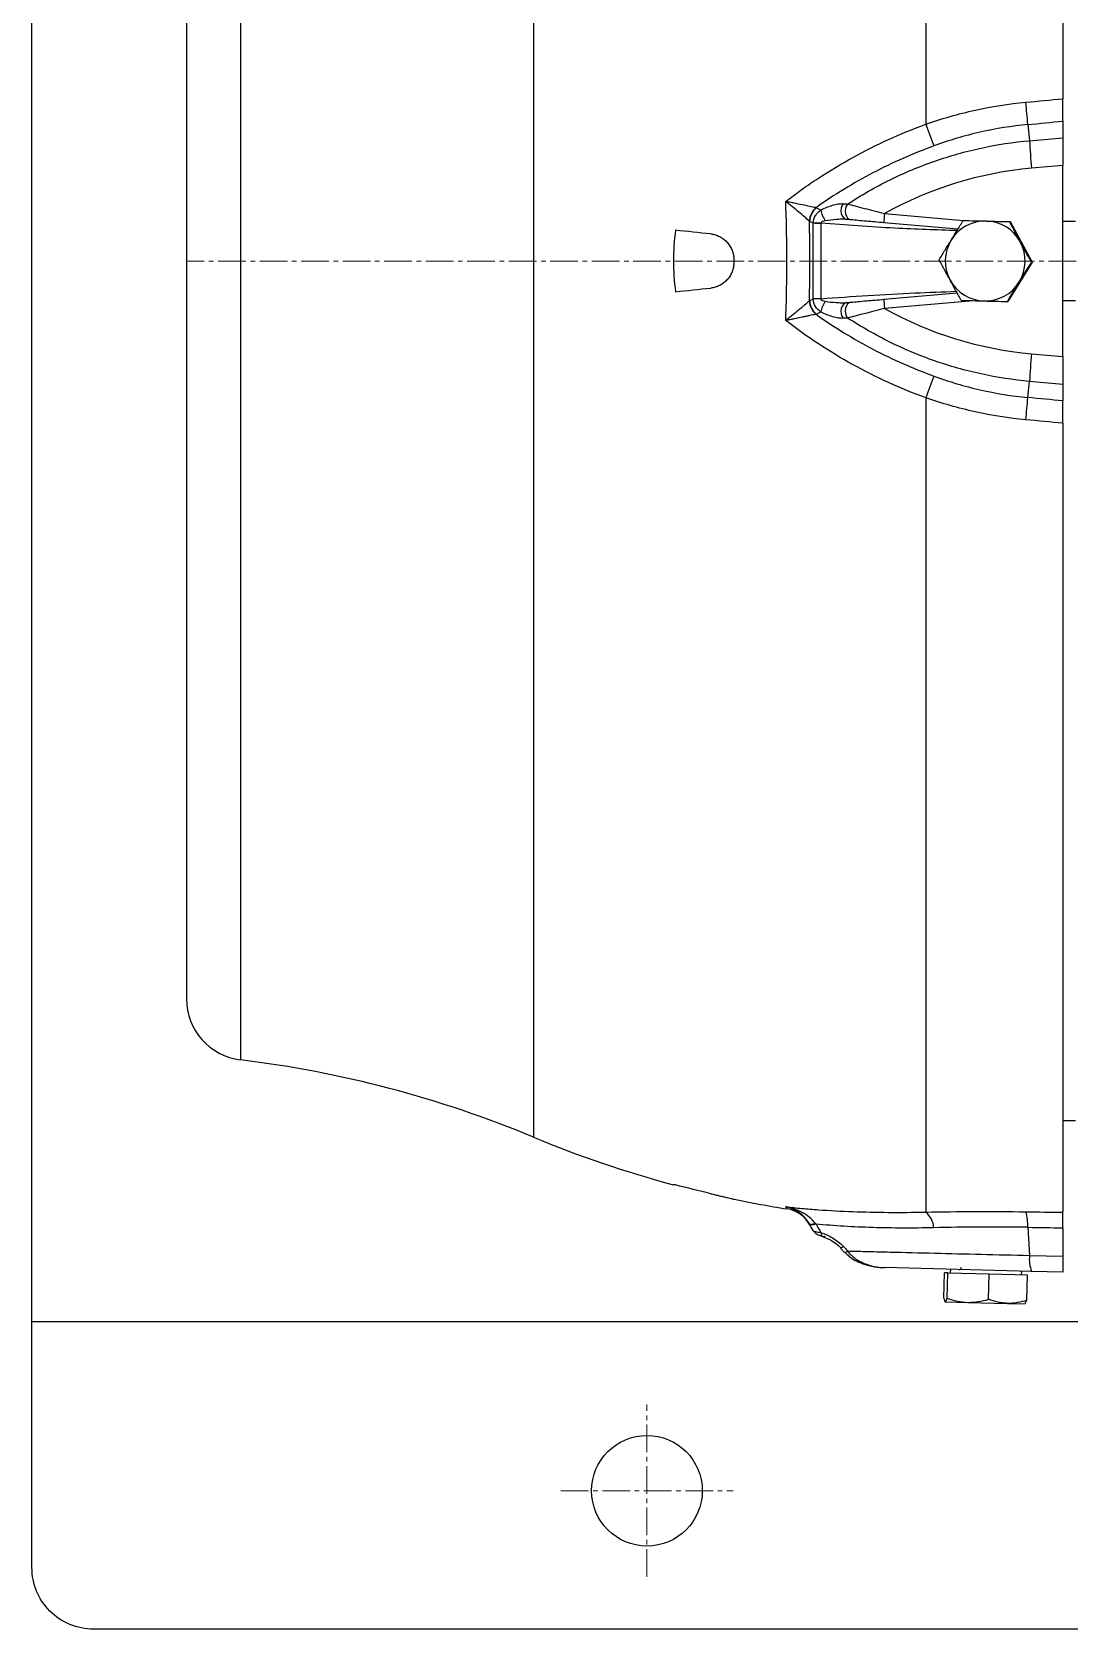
# Model space of a CAD drawing. Header units: millimetres. Extents: x -156567 to -12272, y -164292 to 1094.
# Drawn here: x -156567.1 to -156398.5, y -163669.4 to -163409.7 of the extents above; entities that cross this region are included whole.
import ezdxf

# ---------------------------------------------------------------- set-up
doc = ezdxf.new("R2010")
doc.units = ezdxf.units.MM
doc.header["$LTSCALE"] = 6
doc.header["$MEASUREMENT"] = 0
doc.linetypes.add('CENTER2', pattern=[1.125, 0.75, -0.125, 0.125, -0.125])
doc.layers.add('centre', color=7, linetype='CENTER2', lineweight=5)

# ---------------------------------------------------------------- blocks, each defined once
blk = doc.blocks.new('WEG W22 PLAN')
for p, q in [((-409.21, 154.68), (-409.21, 22.23)), ((-386.9, 154.72), (-386.9, 26.39)), ((-473, 142.49), (-473, 0)), ((-520.6, 129.93), (-520.6, 0)), ((-529.4, 120), (-529.4, 0)), ((-392.6, 22.2), (-392.33, 19.57)), ((-386.9, 22.75), (-386.9, 20.06)), ((-392.33, 19.57), (-386.9, 20.06)), ((-386.9, 20.06), (-386.9, 15.55)), ((-386.9, 15.55), (-391.99, 15.09)), ((-386.9, -15.55), (-386.9, 15.55)), ((-426.25, 6.13), (-427.51, 6.13)), ((-427.51, -6.13), (-427.51, 6.13)), ((-426.25, 6.13), (-426.25, -6.13)), ((-403.98, 5.17), (-416, 6.23)), ((-415.91, 7.72), (-403.08, 6.6)), ((-403.1, 6.6), (-402.99, 6.6)), ((-402.99, 6.6), (-395.49, 6.4)), ((-395.6, 6.4), (-395.49, 6.4)), ((-395.49, 6.4), (-391.91, -0.2)), ((-386.9, 6.47), (-384.87, 6.47)), ((-529.4, 0), (-529.4, -120)), ((-520.6, 0), (-520.6, -129.93)), ((-473, 0), (-473, -142.49)), ((-440.4, 0.22), (-440.4, -0.22)), ((-391.91, -0.2), (-395.83, -6.6)), ((-392.02, -0.2), (-391.91, -0.2)), ((-416, -6.23), (-404.1, -5.18)), ((-426.25, -6.13), (-427.51, -6.13)), ((-401.43, -6.45), (-415.91, -7.72)), ((-395.94, -6.6), (-395.83, -6.6)), ((-384.87, -6.47), (-386.9, -6.47)), ((-391.99, -15.09), (-386.9, -15.55)), ((-386.9, -15.55), (-386.9, -20.06)), ((-392.6, -22.2), (-392.33, -19.57)), ((-386.9, -20.06), (-392.33, -19.57)), ((-386.9, -20.06), (-386.9, -22.75)), ((-409.21, -22.23), (-409.21, -154.68)), ((-386.9, -26.39), (-386.9, -154.72)), ((-384.87, -139.85), (-386.9, -139.85)), ((-440.4, -152.58), (-440.4, -152.58)), ((-392.6, -157.16), (-392.33, -161.73)), ((-386.9, -157.24), (-386.9, -161.87)), ((-423.04, -160.55), (-422.35, -161.32)), ((-422.29, -161.27), (-422.3, -161.27)), ((-392.33, -161.73), (-386.9, -161.87)), ((-386.9, -161.87), (-386.9, -164.46)), ((-391.99, -164.33), (-415.91, -163.7)), ((-406.27, -168.67), (-406.16, -164.56)), ((-405.62, -164.57), (-406.16, -164.56)), ((-405.73, -168.69), (-405.62, -164.57)), ((-405.62, -164.57), (-398.87, -164.75)), ((-405.19, -163.98), (-405.21, -164.58)), ((-398.98, -168.87), (-398.87, -164.75)), ((-398.87, -164.75), (-392.66, -164.91)), ((-393.61, -164.89), (-393.6, -164.29)), ((-392.77, -169.03), (-392.66, -164.91)), ((-386.9, -164.46), (-391.99, -164.33)), ((-406.03, -169.26), (-406.01, -169.26)), ((-406.01, -169.26), (-402.37, -169.36)), ((-402.37, -169.36), (-395.89, -169.53)), ((-395.89, -169.53), (-393.04, -169.6)), ((-393.04, -169.6), (-393.01, -169.59)), ((-393.02, -169.57), (-392.77, -169.03))]:
    blk.add_line(p, q)
at = {"flags": 128}
for points in [[(-422.61, 9.32), (-422.82, 8.98), (-422.95, 8.58), (-422.99, 8.15), (-422.94, 7.73), (-422.81, 7.35), (-422.59, 7.05), (-422.32, 6.85), (-422.01, 6.76)], [(-421.91, 9.27), (-422.12, 8.93), (-422.25, 8.52), (-422.3, 8.09), (-422.25, 7.67), (-422.11, 7.29), (-421.9, 6.99), (-421.63, 6.78), (-421.32, 6.69)], [(-422.01, -6.76), (-422.32, -6.85), (-422.59, -7.05), (-422.81, -7.35), (-422.94, -7.73), (-422.99, -8.15), (-422.95, -8.58), (-422.82, -8.98), (-422.61, -9.32)], [(-421.32, -6.69), (-421.63, -6.78), (-421.9, -6.99), (-422.11, -7.29), (-422.25, -7.67), (-422.3, -8.09), (-422.25, -8.52), (-422.12, -8.93), (-421.91, -9.27)], [(-440.4, -152.58), (-440.4, -152.58), (-440.4, -152.58), (-440.4, -152.58), (-440.39, -152.58), (-440.39, -152.58), (-440.39, -152.58), (-440.39, -152.58), (-440.39, -152.58)], [(-440.39, -152.58), (-440.39, -152.58), (-440.38, -152.58), (-440.38, -152.58), (-440.38, -152.58), (-440.37, -152.58), (-440.37, -152.58), (-440.37, -152.58), (-440.36, -152.59)], [(-427.09, -156.58), (-427.29, -156.63), (-427.49, -156.67), (-427.66, -156.69), (-427.81, -156.69), (-427.93, -156.68), (-428.04, -156.65), (-428.12, -156.61), (-428.17, -156.55)], [(-427.04, -156.64), (-427.25, -156.7), (-427.44, -156.74), (-427.61, -156.76), (-427.76, -156.77), (-427.88, -156.76), (-427.99, -156.74), (-428.06, -156.7), (-428.11, -156.64)], [(-426.24, -158), (-426.22, -158.21), (-426.18, -158.38), (-426.12, -158.52), (-426.03, -158.62), (-425.94, -158.67)]]:
    blk.add_lwpolyline(points, dxfattribs=at)
for centre, radius, start, end in [((-572.2, 8.56), 180.11, 4.343, 5.4997), ((-282.52, 68.34), 134.82, 199.9978, 201.5933), ((-275.63, 26.04), 116.88, 183.1718, 185.3736), ((-424.43, 6), 3.77, 134.735, 172.2643), ((-424.39, 6.01), 3.76, 134.9385, 172.8396), ((-422.44, 8.79), 3.83, 187.4852, 215.9193), ((-425.87, 42.17), 36.02, 267.3896, 269.3897), ((-401.71, 6.1), 14.29, 173.4971, 179.5008), ((-399.53, 0), 6.5, 88.503, 148.5135), ((-399.53, 0), 6.5, 28.4869, 88.4956), ((-399.53, 0), 6.5, 148.5101, 208.4909), ((-399.54, 0), 6.5, 328.5101, 28.4909), ((-399.53, 0), 6.5, 208.4869, 268.4956), ((-399.53, 0), 6.5, 268.503, 328.5135), ((-424.43, -6), 3.77, 187.7357, 225.265), ((-424.39, -6.01), 3.76, 187.1604, 225.0615), ((-425.87, -42.17), 36.02, 90.6103, 92.6104), ((-422.44, -8.79), 3.83, 144.0807, 172.5148), ((-401.71, -6.1), 14.29, 180.4992, 186.5029), ((-275.63, -26.04), 116.88, 174.6264, 176.8282), ((-282.52, -68.34), 134.82, 158.4067, 160.0022), ((-572.2, -8.56), 180.11, 354.5003, 355.657), ((-519.4, -120), 10, 180, 263.0815), ((-542.29, -308.62), 180, 67.3604, 83.0815), ((-403.71, 23.64), 180, 247.3604, 255.0249), ((-403.71, 23.64), 180, 258.251, 261.03), ((-432.59, -159.29), 5.2, 30.0589, 81.0005), ((-411.51, -157.51), 3.64, 4.4332, 50.8565), ((-401.58, -156.98), 8.98, 358.8861, 15.1898), ((-425.84, -158.25), 0.431, 256.8447, 313.0201), ((-423.38, -159.51), 1.06, 291.5582, 316.3768), ((-422.87, -160.04), 1.36, 295.2258, 314.742), ((-403.78, -163.62), 0.4, 268.5, 358.5), ((-386.54, -162.3), 5.82, 174.3328, 200.3439)]:
    blk.add_arc(centre, radius, start, end)
for centre, major_axis, ratio, start_param, end_param in [((-998.32, 37.22), (1578.27, 124.3), 0.042716, 5.102916, 5.106834), ((-386.6, -44.85), (60.19, 0), 0.999886, 1.660468, 2.079373), ((-386.6, 44.85), (60.19, 0), 0.999886, 4.203813, 4.622717), ((-998.32, -37.22), (1578.27, -124.3), 0.042716, 1.176352, 1.180269), ((-998.32, -21.61), (1578.27, -72.42), 0.073883, 5.10967, 5.113588)]:
    blk.add_ellipse(centre, major_axis=major_axis, ratio=ratio, start_param=start_param, end_param=end_param)
for points in [[(-392.92, 25.82), (-390.91, 26.01), (-388.91, 26.2), (-386.9, 26.39)], [(-427.09, 8.68), (-427.07, 8.68), (-427.05, 8.68), (-427.04, 8.67)], [(-427.04, 8.67), (-426.77, 8.55), (-426.51, 8.42), (-426.24, 8.3)], [(-422.61, 9.32), (-422.38, 9.3), (-422.15, 9.29), (-421.91, 9.27)], [(-428.17, 6.51), (-428.06, 2.17), (-428.06, -2.17), (-428.17, -6.51)], [(-428.11, 6.48), (-428.13, 6.49), (-428.15, 6.5), (-428.17, 6.51)], [(-427.51, 6.19), (-427.71, 6.29), (-427.91, 6.38), (-428.11, 6.48)], [(-427.51, 6.13), (-427.51, 6.15), (-427.51, 6.17), (-427.51, 6.19)], [(-421.32, 6.69), (-421.55, 6.72), (-421.78, 6.74), (-422.01, 6.76)], [(-449.88, 5), (-450.11, 3.33), (-450.34, 0), (-450.11, -3.33), (-449.88, -5)], [(-444.16, 4.4), (-446.08, 4.6), (-447.98, 4.8), (-449.88, 5)], [(-449.88, -5), (-447.98, -4.8), (-446.08, -4.6), (-444.16, -4.4)], [(-428.17, -6.51), (-428.15, -6.5), (-428.13, -6.49), (-428.11, -6.48)], [(-428.11, -6.48), (-427.91, -6.38), (-427.71, -6.29), (-427.51, -6.19)], [(-427.51, -6.19), (-427.51, -6.17), (-427.51, -6.15), (-427.51, -6.13)], [(-422.01, -6.76), (-421.78, -6.74), (-421.55, -6.72), (-421.32, -6.69)], [(-427.04, -8.67), (-427.05, -8.68), (-427.07, -8.68), (-427.09, -8.68)], [(-426.24, -8.3), (-426.51, -8.42), (-426.77, -8.55), (-427.04, -8.67)], [(-421.91, -9.27), (-422.15, -9.29), (-422.38, -9.3), (-422.61, -9.32)], [(-386.9, -26.39), (-388.91, -26.2), (-390.91, -26.01), (-392.92, -25.82)], [(-444.16, -151.69), (-446.08, -151.24), (-447.98, -150.76), (-449.88, -150.25)], [(-392.92, -154.63), (-390.91, -154.66), (-388.91, -154.69), (-386.9, -154.72)], [(-428.11, -156.64), (-428.13, -156.61), (-428.15, -156.58), (-428.17, -156.55)], [(-427.51, -157.68), (-427.71, -157.33), (-427.91, -156.99), (-428.11, -156.64)], [(-427.09, -156.58), (-427.07, -156.6), (-427.05, -156.62), (-427.04, -156.64)], [(-427.04, -156.64), (-426.77, -157.1), (-426.51, -157.55), (-426.24, -158)], [(-422.61, -160.25), (-422.38, -160.5), (-422.15, -160.75), (-421.91, -161.01)]]:
    blk.add_open_spline(points, degree=3)
for points, knots in [([(-386.9, 22.75), (-386.9, 22.94), (-386.9, 23.17), (-386.9, 23.56), (-386.9, 23.7), (-386.9, 23.98), (-386.9, 24.28), (-386.9, 24.6), (-386.9, 24.94), (-386.9, 25.11), (-386.9, 25.64), (-386.9, 26.01), (-386.9, 26.39)], [0, 0, 0, 0, 0.25, 0.25, 0.375, 0.375, 0.5, 0.625, 0.625, 0.75, 0.75, 1, 1, 1, 1]), ([(-409.21, 22.23), (-406.57, 23.16), (-403.89, 23.93), (-398.46, 25.13), (-395.71, 25.56), (-392.92, 25.82)], [0, 0, 0, 0, 0.5, 0.5, 1, 1, 1, 1]), ([(-431.97, 9.69), (-431.11, 10.36), (-430.23, 11.01), (-428.45, 12.28), (-427.56, 12.89), (-424.83, 14.68), (-422.97, 15.8), (-417.28, 18.94), (-413.33, 20.74), (-409.21, 22.23)], [0, 0, 0, 0, 0.125, 0.125, 0.25, 0.25, 0.5, 0.5, 1, 1, 1, 1]), ([(-392.6, 22.2), (-395.22, 21.95), (-397.81, 21.53), (-402.9, 20.37), (-405.4, 19.63), (-407.87, 18.72)], [0, 0, 0, 0, 0.5, 0.5, 1, 1, 1, 1]), ([(-407.87, 18.72), (-411.3, 17.47), (-414.61, 16), (-421, 12.65), (-424.08, 10.77), (-427.04, 8.67)], [0, 0, 0, 0, 0.5, 0.5, 1, 1, 1, 1]), ([(-421.91, 9.27), (-420.81, 9.99), (-419.68, 10.68), (-417.38, 11.99), (-416.2, 12.62), (-412.64, 14.37), (-410.22, 15.38), (-405.27, 17.1), (-402.75, 17.81), (-397.6, 18.93), (-394.97, 19.33), (-392.33, 19.57)], [0, 0, 0, 0, 0.125, 0.125, 0.25, 0.25, 0.5, 0.5, 0.75, 0.75, 1, 1, 1, 1]), ([(-427.09, 8.68), (-427.38, 8.74), (-427.72, 8.81), (-428.46, 8.96), (-428.86, 9.05), (-429.7, 9.22), (-430.13, 9.31), (-430.81, 9.45), (-431.04, 9.5), (-431.39, 9.57), (-431.5, 9.59), (-431.74, 9.64), (-431.85, 9.66), (-431.97, 9.69)], [0, 0, 0, 0, 0.25, 0.25, 0.5, 0.5, 0.75, 0.75, 0.875, 0.875, 0.9375, 0.9375, 1, 1, 1, 1]), ([(-431.97, -9.69), (-431.84, -6.46), (-431.78, -3.23), (-431.78, 3.23), (-431.84, 6.46), (-431.97, 9.69)], [0, 0, 0, 0, 0.5, 0.5, 1, 1, 1, 1]), ([(-428.17, 6.51), (-428.39, 6.71), (-428.65, 6.94), (-429.21, 7.42), (-429.52, 7.69), (-430.17, 8.24), (-430.52, 8.52), (-431.05, 8.95), (-431.23, 9.1), (-431.51, 9.32), (-431.6, 9.39), (-431.78, 9.54), (-431.88, 9.61), (-431.97, 9.69)], [0, 0, 0, 0, 0.25, 0.25, 0.5, 0.5, 0.75, 0.75, 0.875, 0.875, 0.9375, 0.9375, 1, 1, 1, 1]), ([(-427.51, 6.19), (-427.49, 6.62), (-427.35, 7.03), (-427.01, 7.57), (-426.88, 7.74), (-426.58, 8.04), (-426.41, 8.18), (-426.24, 8.3)], [0, 0, 0, 0, 0.5, 0.5, 0.75, 0.75, 1, 1, 1, 1]), ([(-426.24, 8.3), (-425.92, 8.46), (-425.6, 8.6), (-424.98, 8.86), (-424.66, 8.97), (-424.04, 9.15), (-423.74, 9.23), (-423.15, 9.32), (-422.87, 9.34), (-422.61, 9.32)], [0, 0, 0, 0, 0.25, 0.25, 0.5, 0.5, 0.75, 0.75, 1, 1, 1, 1]), ([(-421.91, 9.27), (-421.57, 9.18), (-421.14, 9.07), (-420.23, 8.83), (-419.72, 8.7), (-418.68, 8.43), (-418.14, 8.3), (-417.04, 8.01), (-416.48, 7.87), (-415.91, 7.72)], [0, 0, 0, 0, 0.25, 0.25, 0.5, 0.5, 0.75, 0.75, 1, 1, 1, 1]), ([(-425.54, 6.55), (-425.69, 6.52), (-425.83, 6.49), (-426.03, 6.42), (-426.1, 6.39), (-426.19, 6.32), (-426.21, 6.29), (-426.25, 6.23), (-426.26, 6.19), (-426.26, 6.15)], [0, 0, 0, 0, 0.5, 0.5, 0.75, 0.75, 0.875, 0.875, 1, 1, 1, 1]), ([(-426.26, 6.15), (-426.26, 6.14), (-426.25, 6.14), (-426.25, 6.13), (-426.25, 6.13), (-426.25, 6.13), (-426.25, 6.13)], [0, 0, 0, 0, 0.00002397473, 0.00002397473, 0.00002397473, 0.00002403473, 0.00002403473, 0.00002403473, 0.00002403473]), ([(-404.08, 4.94), (-407.46, 5.05), (-414.86, 5.3), (-422.24, 5.84), (-426.25, 6.13)], [0, 0, 0, 0, 0.456636, 1, 1, 1, 1]), ([(-422.01, 6.76), (-422.29, 6.78), (-422.58, 6.79), (-423.17, 6.78), (-423.46, 6.77), (-424.35, 6.71), (-424.95, 6.64), (-425.54, 6.55)], [0, 0, 0, 0, 0.25, 0.25, 0.5, 0.5, 1, 1, 1, 1]), ([(-416, 6.23), (-416.49, 6.27), (-416.97, 6.31), (-417.92, 6.39), (-418.38, 6.43), (-419.3, 6.51), (-419.75, 6.55), (-420.6, 6.63), (-420.99, 6.67), (-421.32, 6.69)], [0, 0, 0, 0, 0.25, 0.25, 0.5, 0.5, 0.75, 0.75, 1, 1, 1, 1]), ([(-405.07, 3.4), (-404.91, 3.67), (-404.74, 3.94), (-404.41, 4.48), (-404.24, 4.75), (-403.75, 5.55), (-403.42, 6.07), (-403.1, 6.6)], [0, 0, 0, 0, 0.25, 0.25, 0.5, 0.5, 1, 1, 1, 1]), ([(-403.1, 6.6), (-402.49, 6.58), (-401.87, 6.56), (-400.63, 6.53), (-400, 6.51), (-399.36, 6.5)], [0, 0, 0, 0, 0.5, 0.5, 1, 1, 1, 1]), ([(-399.36, 6.5), (-398.73, 6.48), (-398.09, 6.46), (-396.83, 6.43), (-396.21, 6.42), (-395.6, 6.4)], [0, 0, 0, 0, 0.5, 0.5, 1, 1, 1, 1]), ([(-393.82, 3.1), (-393.98, 3.38), (-394.13, 3.66), (-394.43, 4.22), (-394.58, 4.49), (-395.02, 5.32), (-395.31, 5.86), (-395.6, 6.4)], [0, 0, 0, 0, 0.25, 0.25, 0.5, 0.5, 1, 1, 1, 1]), ([(-444.16, 4.4), (-443.91, 4.37), (-443.66, 4.32), (-443.18, 4.18), (-442.94, 4.08), (-442.48, 3.85), (-442.27, 3.72), (-441.86, 3.41), (-441.67, 3.24), (-441.32, 2.86), (-441.17, 2.65), (-440.9, 2.22), (-440.78, 1.98), (-440.59, 1.5), (-440.52, 1.25), (-440.42, 0.74), (-440.4, 0.48), (-440.4, 0.22)], [0, 0, 0, 0, 0.125, 0.125, 0.25, 0.25, 0.375, 0.375, 0.5, 0.5, 0.625, 0.625, 0.75, 0.75, 0.875, 0.875, 1, 1, 1, 1]), ([(-407.02, 0.2), (-406.7, 0.72), (-406.38, 1.25), (-405.74, 2.31), (-405.41, 2.85), (-405.07, 3.4)], [0, 0, 0, 0, 0.5, 0.5, 1, 1, 1, 1]), ([(-392.02, -0.2), (-392.32, 0.34), (-392.61, 0.89), (-393.22, 1.98), (-393.52, 2.54), (-393.82, 3.1)], [0, 0, 0, 0, 0.5, 0.5, 1, 1, 1, 1]), ([(-405.24, -3.1), (-405.4, -2.82), (-405.55, -2.54), (-405.85, -1.98), (-406, -1.71), (-406.44, -0.88), (-406.73, -0.34), (-407.02, 0.2)], [0, 0, 0, 0, 0.25, 0.25, 0.5, 0.5, 1, 1, 1, 1]), ([(-440.4, -0.22), (-440.4, -0.48), (-440.42, -0.74), (-440.52, -1.25), (-440.59, -1.5), (-440.78, -1.98), (-440.89, -2.21), (-441.16, -2.65), (-441.32, -2.86), (-441.67, -3.24), (-441.86, -3.41), (-442.26, -3.72), (-442.48, -3.85), (-442.93, -4.08), (-443.17, -4.17), (-443.66, -4.32), (-443.91, -4.37), (-444.16, -4.4)], [0, 0, 0, 0, 0.125, 0.125, 0.25, 0.25, 0.375, 0.375, 0.5, 0.5, 0.625, 0.625, 0.75, 0.75, 0.875, 0.875, 1, 1, 1, 1]), ([(-393.99, -3.4), (-393.83, -3.12), (-393.66, -2.85), (-393.33, -2.31), (-393.16, -2.04), (-392.67, -1.25), (-392.34, -0.72), (-392.02, -0.2)], [0, 0, 0, 0, 0.25, 0.25, 0.5, 0.5, 1, 1, 1, 1]), ([(-426.25, -6.13), (-421.15, -5.77), (-413.81, -5.26), (-406.47, -5.01), (-404.24, -4.93)], [0, 0, 0, 0, 0.69674, 1, 1, 1, 1]), ([(-403.44, -6.4), (-403.74, -5.86), (-404.04, -5.32), (-404.64, -4.22), (-404.94, -3.66), (-405.24, -3.1)], [0, 0, 0, 0, 0.5, 0.5, 1, 1, 1, 1]), ([(-395.94, -6.6), (-395.62, -6.07), (-395.3, -5.55), (-394.66, -4.48), (-394.33, -3.94), (-393.99, -3.4)], [0, 0, 0, 0, 0.5, 0.5, 1, 1, 1, 1]), ([(-428.17, -6.51), (-428.39, -6.71), (-428.65, -6.94), (-429.07, -7.3), (-429.22, -7.43), (-429.52, -7.69), (-429.68, -7.82), (-430.17, -8.23), (-430.52, -8.52), (-431.05, -8.95), (-431.23, -9.1), (-431.51, -9.32), (-431.6, -9.39), (-431.78, -9.54), (-431.88, -9.61), (-431.97, -9.69)], [0, 0, 0, 0, 0.25, 0.25, 0.375, 0.375, 0.5, 0.5, 0.75, 0.75, 0.875, 0.875, 0.9375, 0.9375, 1, 1, 1, 1]), ([(-426.24, -8.3), (-426.59, -8.06), (-426.9, -7.75), (-427.35, -7.03), (-427.49, -6.62), (-427.51, -6.19)], [0, 0, 0, 0, 0.5, 0.5, 1, 1, 1, 1]), ([(-426.25, -6.13), (-426.25, -6.13), (-426.25, -6.13), (-426.25, -6.13), (-426.25, -6.14), (-426.26, -6.14), (-426.26, -6.15)], [-0.00000006, -0.00000006, -0.00000006, -0.00000006, 0, 0, 0, 0.00002397473, 0.00002397473, 0.00002397473, 0.00002397473]), ([(-426.26, -6.15), (-426.26, -6.19), (-426.25, -6.23), (-426.21, -6.29), (-426.19, -6.32), (-426.1, -6.39), (-426.03, -6.42), (-425.83, -6.49), (-425.69, -6.52), (-425.54, -6.55)], [0, 0, 0, 0, 0.125, 0.125, 0.25, 0.25, 0.5, 0.5, 1, 1, 1, 1]), ([(-425.54, -6.55), (-424.95, -6.64), (-424.35, -6.71), (-423.46, -6.77), (-423.16, -6.78), (-422.58, -6.79), (-422.29, -6.78), (-422.01, -6.76)], [0, 0, 0, 0, 0.5, 0.5, 0.75, 0.75, 1, 1, 1, 1]), ([(-415.91, -7.72), (-416.48, -7.87), (-417.04, -8.01), (-418.14, -8.29), (-418.67, -8.43), (-419.71, -8.7), (-420.22, -8.83), (-421.14, -9.07), (-421.56, -9.18), (-421.91, -9.27)], [0, 0, 0, 0, 0.25, 0.25, 0.5, 0.5, 0.75, 0.75, 1, 1, 1, 1]), ([(-421.32, -6.69), (-420.99, -6.67), (-420.6, -6.63), (-419.75, -6.55), (-419.3, -6.51), (-418.38, -6.43), (-417.92, -6.39), (-416.97, -6.31), (-416.49, -6.27), (-416, -6.23)], [0, 0, 0, 0, 0.25, 0.25, 0.5, 0.5, 0.75, 0.75, 1, 1, 1, 1]), ([(-403.44, -6.4), (-402.83, -6.42), (-402.21, -6.43), (-400.97, -6.46), (-400.34, -6.48), (-399.7, -6.5)], [0, 0, 0, 0, 0.5, 0.5, 1, 1, 1, 1]), ([(-399.7, -6.5), (-399.07, -6.51), (-398.43, -6.53), (-397.17, -6.56), (-396.55, -6.58), (-395.94, -6.6)], [0, 0, 0, 0, 0.5, 0.5, 1, 1, 1, 1]), ([(-427.09, -8.68), (-427.38, -8.74), (-427.72, -8.81), (-428.27, -8.92), (-428.46, -8.96), (-428.86, -9.05), (-429.06, -9.09), (-429.69, -9.22), (-430.13, -9.31), (-430.81, -9.45), (-431.04, -9.49), (-431.39, -9.57), (-431.5, -9.59), (-431.74, -9.64), (-431.85, -9.66), (-431.97, -9.69)], [0, 0, 0, 0, 0.25, 0.25, 0.375, 0.375, 0.5, 0.5, 0.75, 0.75, 0.875, 0.875, 0.9375, 0.9375, 1, 1, 1, 1]), ([(-409.21, -22.23), (-413.34, -20.74), (-417.29, -18.93), (-424.88, -14.75), (-428.51, -12.36), (-431.97, -9.69)], [0, 0, 0, 0, 0.5, 0.5, 1, 1, 1, 1]), ([(-427.04, -8.67), (-424.07, -10.77), (-421, -12.65), (-414.61, -16), (-411.3, -17.47), (-407.87, -18.72)], [0, 0, 0, 0, 0.5, 0.5, 1, 1, 1, 1]), ([(-422.61, -9.32), (-422.87, -9.34), (-423.15, -9.32), (-423.73, -9.23), (-424.04, -9.15), (-424.66, -8.97), (-424.97, -8.86), (-425.6, -8.61), (-425.92, -8.46), (-426.24, -8.3)], [0, 0, 0, 0, 0.25, 0.25, 0.5, 0.5, 0.75, 0.75, 1, 1, 1, 1]), ([(-392.33, -19.57), (-394.97, -19.33), (-397.59, -18.93), (-401.47, -18.09), (-402.76, -17.77), (-405.31, -17.05), (-406.56, -16.65), (-410.28, -15.35), (-412.7, -14.34), (-417.4, -12.02), (-419.69, -10.72), (-421.91, -9.27)], [0, 0, 0, 0, 0.25, 0.25, 0.375, 0.375, 0.5, 0.5, 0.75, 0.75, 1, 1, 1, 1]), ([(-407.87, -18.72), (-405.4, -19.63), (-402.9, -20.37), (-397.81, -21.53), (-395.22, -21.95), (-392.6, -22.2)], [0, 0, 0, 0, 0.5, 0.5, 1, 1, 1, 1]), ([(-392.92, -25.82), (-395.71, -25.56), (-398.46, -25.13), (-403.89, -23.93), (-406.57, -23.16), (-409.21, -22.23)], [0, 0, 0, 0, 0.5, 0.5, 1, 1, 1, 1]), ([(-386.9, -26.39), (-386.9, -26.01), (-386.9, -25.64), (-386.9, -25.11), (-386.9, -24.94), (-386.9, -24.6), (-386.9, -24.28), (-386.9, -23.98), (-386.9, -23.69), (-386.9, -23.56), (-386.9, -23.17), (-386.9, -22.94), (-386.9, -22.75)], [0, 0, 0, 0, 0.25, 0.25, 0.375, 0.375, 0.5, 0.625, 0.625, 0.75, 0.75, 1, 1, 1, 1]), ([(-449.88, -150.25), (-450.11, -150.25), (-450.34, -150.24), (-450.22, -150.24), (-450.22, -150.24)], [0, 0, 0, 0, 0.989906, 1, 1, 1, 1]), ([(-444.16, -151.69), (-443.91, -151.75), (-443.66, -151.81), (-443.18, -151.92), (-442.94, -151.98), (-442.48, -152.08), (-442.27, -152.13), (-441.86, -152.23), (-441.67, -152.27), (-441.32, -152.36), (-441.17, -152.39), (-440.9, -152.46), (-440.78, -152.49), (-440.59, -152.53), (-440.52, -152.55), (-440.42, -152.57), (-440.4, -152.58), (-440.4, -152.58)], [0, 0, 0, 0, 0.125, 0.125, 0.25, 0.25, 0.375, 0.375, 0.5, 0.5, 0.625, 0.625, 0.75, 0.75, 0.875, 0.875, 1, 1, 1, 1]), ([(-431.97, -153.82), (-431.11, -153.92), (-430.23, -154), (-428.45, -154.16), (-427.56, -154.24), (-424.83, -154.43), (-422.97, -154.53), (-417.28, -154.74), (-413.33, -154.77), (-409.21, -154.68)], [0, 0, 0, 0, 0.125, 0.125, 0.25, 0.25, 0.5, 0.5, 1, 1, 1, 1]), ([(-427.09, -156.58), (-427.38, -156.19), (-427.72, -155.86), (-428.46, -155.25), (-428.86, -154.98), (-429.7, -154.52), (-430.13, -154.33), (-430.81, -154.1), (-431.04, -154.03), (-431.39, -153.94), (-431.5, -153.91), (-431.74, -153.86), (-431.85, -153.84), (-431.97, -153.82)], [0, 0, 0, 0, 0.25, 0.25, 0.5, 0.5, 0.75, 0.75, 0.875, 0.875, 0.9375, 0.9375, 1, 1, 1, 1]), ([(-428.17, -156.55), (-428.39, -156.16), (-428.65, -155.82), (-429.21, -155.22), (-429.52, -154.96), (-430.17, -154.51), (-430.52, -154.32), (-431.05, -154.09), (-431.23, -154.02), (-431.51, -153.94), (-431.6, -153.91), (-431.78, -153.86), (-431.88, -153.84), (-431.97, -153.82)], [0, 0, 0, 0, 0.25, 0.25, 0.5, 0.5, 0.75, 0.75, 0.875, 0.875, 0.9375, 0.9375, 1, 1, 1, 1]), ([(-431.78, -154.16), (-431.78, -154.16), (-431.71, -154.27), (-431.84, -154.04), (-431.97, -153.82)], [0, 0, 0, 0, 0.000555, 1, 1, 1, 1]), ([(-409.21, -154.68), (-406.57, -154.63), (-403.89, -154.6), (-398.46, -154.57), (-395.71, -154.59), (-392.92, -154.63)], [0, 0, 0, 0, 0.5, 0.5, 1, 1, 1, 1]), ([(-386.9, -157.24), (-386.9, -156.91), (-386.9, -156.6), (-386.9, -156.04), (-386.9, -155.79), (-386.9, -155.36), (-386.9, -155.18), (-386.9, -154.89), (-386.9, -154.78), (-386.9, -154.72)], [0, 0, 0, 0, 0.25, 0.25, 0.5, 0.5, 0.75, 0.75, 1, 1, 1, 1]), ([(-427.51, -157.68), (-427.49, -157.73), (-427.35, -157.79), (-427.01, -157.88), (-426.88, -157.91), (-426.58, -157.96), (-426.41, -157.99), (-426.24, -158)], [0, 0, 0, 0, 0.5, 0.5, 0.75, 0.75, 1, 1, 1, 1]), ([(-427.48, -157.72), (-427.45, -157.76), (-427.38, -157.89), (-427.24, -158.03), (-427.08, -158.15), (-426.98, -158.22), (-426.91, -158.26), (-426.79, -158.33), (-426.52, -158.45), (-426.15, -158.59), (-425.94, -158.67)], [0, 0, 0, 0, 0.074026, 0.188431, 0.277424, 0.333202, 0.373715, 0.435268, 0.672512, 1, 1, 1, 1]), ([(-407.87, -157.23), (-411.3, -157.31), (-414.61, -157.3), (-421, -157.1), (-424.08, -156.92), (-427.04, -156.64)], [0, 0, 0, 0, 0.5, 0.5, 1, 1, 1, 1]), ([(-426.24, -158), (-425.92, -158.11), (-425.6, -158.24), (-424.98, -158.54), (-424.66, -158.7), (-424.04, -159.07), (-423.74, -159.27), (-423.15, -159.72), (-422.87, -159.97), (-422.61, -160.25)], [0, 0, 0, 0, 0.25, 0.25, 0.5, 0.5, 0.75, 0.75, 1, 1, 1, 1]), ([(-392.6, -157.16), (-395.22, -157.11), (-397.81, -157.1), (-402.9, -157.13), (-405.4, -157.17), (-407.87, -157.23)], [0, 0, 0, 0, 0.5, 0.5, 1, 1, 1, 1]), ([(-425.94, -158.68), (-425.87, -158.7), (-425.47, -158.83), (-424.71, -159.2), (-423.76, -159.77), (-423.23, -160.28), (-422.99, -160.5)], [0, 0, 0, 0, 0.071359, 0.405175, 0.735316, 1, 1, 1, 1]), ([(-421.91, -161.01), (-420.81, -161.03), (-419.68, -161.06), (-417.38, -161.12), (-416.2, -161.15), (-412.64, -161.23), (-410.22, -161.29), (-405.27, -161.41), (-402.75, -161.48), (-397.6, -161.6), (-394.97, -161.66), (-392.33, -161.73)], [0, 0, 0, 0, 0.125, 0.125, 0.25, 0.25, 0.5, 0.5, 0.75, 0.75, 1, 1, 1, 1]), ([(-421.91, -161.01), (-421.57, -161.47), (-421.14, -161.87), (-420.23, -162.54), (-419.72, -162.81), (-418.68, -163.24), (-418.14, -163.4), (-417.04, -163.62), (-416.48, -163.69), (-415.91, -163.7)], [0, 0, 0, 0, 0.25, 0.25, 0.5, 0.5, 0.75, 0.75, 1, 1, 1, 1]), ([(-422.28, -161.25), (-422.09, -161.46), (-421.61, -161.96), (-420.64, -162.58), (-419.38, -163.14), (-417.89, -163.53), (-416.7, -163.69), (-416.02, -163.69), (-415.91, -163.69)], [0, 0, 0, 0, 0.120328, 0.294934, 0.488055, 0.708939, 0.955324, 1, 1, 1, 1]), ([(-406.27, -168.67), (-406.23, -168.85), (-406.19, -169), (-406.11, -169.2), (-406.06, -169.26), (-406.01, -169.26)], [0, 0, 0, 0, 0.5, 0.5, 1, 1, 1, 1]), ([(-406.01, -169.26), (-405.99, -169.26), (-405.97, -169.25), (-405.92, -169.2), (-405.9, -169.16), (-405.83, -169.01), (-405.78, -168.86), (-405.73, -168.69)], [0, 0, 0, 0, 0.25, 0.25, 0.5, 0.5, 1, 1, 1, 1]), ([(-405.73, -168.69), (-405.18, -168.88), (-404.63, -169.04), (-403.5, -169.27), (-402.94, -169.34), (-402.37, -169.36)], [0, 0, 0, 0, 0.5, 0.5, 1, 1, 1, 1]), ([(-402.37, -169.36), (-401.8, -169.37), (-401.22, -169.33), (-400.08, -169.16), (-399.53, -169.03), (-398.98, -168.87)], [0, 0, 0, 0, 0.5, 0.5, 1, 1, 1, 1]), ([(-395.89, -169.53), (-396.15, -169.52), (-396.41, -169.5), (-396.94, -169.43), (-397.2, -169.39), (-397.97, -169.21), (-398.47, -169.06), (-398.98, -168.87)], [0, 0, 0, 0, 0.25, 0.25, 0.5, 0.5, 1, 1, 1, 1]), ([(-392.77, -169.03), (-393.28, -169.19), (-393.79, -169.32), (-394.83, -169.5), (-395.36, -169.54), (-395.89, -169.53)], [0, 0, 0, 0, 0.5, 0.5, 1, 1, 1, 1])]:
    blk.add_open_spline(points, degree=3, knots=knots)
at = {"layer": 'centre'}
blk.add_lwpolyline([(0, 0), (-529.4, 0)], dxfattribs=at)

msp = doc.modelspace()

# ---------------------------------------------------------------- linework, layer by layer
msp.add_lwpolyline([(-154967.12, -163629.54), (-154967.12, -163659.42, -0.414214), (-154977.12, -163669.42), (-156557.12, -163669.42, -0.414214), (-156567.12, -163659.42), (-156567.12, -163234.42, -0.414214), (-156557.12, -163224.42), (-156365.78, -163224.42)], format="xyb")
msp.add_lwpolyline([(-156567.12, -163619.42), (-156030.59, -163619.42)])
msp.add_circle((-156467.12, -163646.92), 9)
at = {"layer": 'centre'}
for points in [[(-156467.12, -163660.92), (-156467.12, -163632.92)], [(-156481.12, -163646.92), (-156453.12, -163646.92)]]:
    msp.add_lwpolyline(points, dxfattribs=at)

# ---------------------------------------------------------------- block references
msp.add_blockref('WEG W22 PLAN', (-156012.59, -163446.92))

doc.saveas('drawing.dxf')
